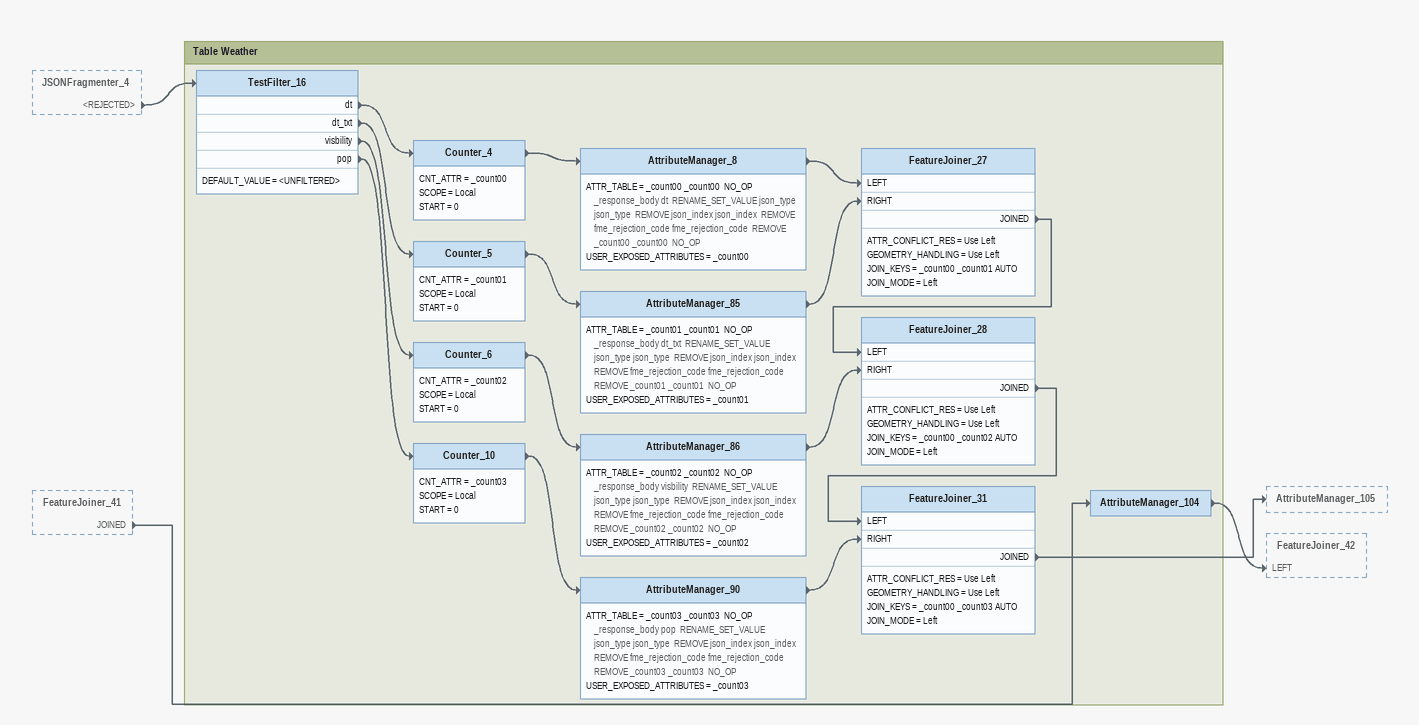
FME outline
JSONFragmenter_4 [outside]
    <REJECTED> -> TestFilter_16
FeatureJoiner_41 [outside]
    JOINED -> AttributeManager_104

Bookmark: Table Weather
AttributeManager_104
    -> FeatureJoiner_42 [LEFT]
TestFilter_16
    DEFAULT_VALUE = <UNFILTERED>
    dt -> Counter_4
    dt_txt -> Counter_5
    visbility -> Counter_6
    pop -> Counter_10
Counter_4
    CNT_ATTR = _count00
    SCOPE = Local
    START = 0
    -> AttributeManager_8
AttributeManager_8
    ATTR_TABLE = _count00 _count00  NO_OP _response_body dt  RENAME_SET_VALUE json_type json_type  REMOVE json_index json_index  REMOVE fme_rejection_code fme_rejection_code  REMOVE _count00 _count00  NO_OP
    USER_EXPOSED_ATTRIBUTES = _count00
    -> FeatureJoiner_27 [LEFT]
Counter_5
    CNT_ATTR = _count01
    SCOPE = Local
    START = 0
    -> AttributeManager_85
AttributeManager_85
    ATTR_TABLE = _count01 _count01  NO_OP _response_body dt_txt  RENAME_SET_VALUE json_type json_type  REMOVE json_index json_index  REMOVE fme_rejection_code fme_rejection_code  REMOVE _count01 _count01  NO_OP
    USER_EXPOSED_ATTRIBUTES = _count01
    -> FeatureJoiner_27 [RIGHT]
FeatureJoiner_27
    ATTR_CONFLICT_RES = Use Left
    GEOMETRY_HANDLING = Use Left
    JOIN_KEYS = _count00 _count01 AUTO
    JOIN_MODE = Left
    JOINED -> FeatureJoiner_28 [LEFT]
Counter_6
    CNT_ATTR = _count02
    SCOPE = Local
    START = 0
    -> AttributeManager_86
AttributeManager_86
    ATTR_TABLE = _count02 _count02  NO_OP _response_body visbility  RENAME_SET_VALUE json_type json_type  REMOVE json_index json_index  REMOVE fme_rejection_code fme_rejection_code  REMOVE _count02 _count02  NO_OP
    USER_EXPOSED_ATTRIBUTES = _count02
    -> FeatureJoiner_28 [RIGHT]
FeatureJoiner_28
    ATTR_CONFLICT_RES = Use Left
    GEOMETRY_HANDLING = Use Left
    JOIN_KEYS = _count00 _count02 AUTO
    JOIN_MODE = Left
    JOINED -> FeatureJoiner_31 [LEFT]
Counter_10
    CNT_ATTR = _count03
    SCOPE = Local
    START = 0
    -> AttributeManager_90
AttributeManager_90
    ATTR_TABLE = _count03 _count03  NO_OP _response_body pop  RENAME_SET_VALUE json_type json_type  REMOVE json_index json_index  REMOVE fme_rejection_code fme_rejection_code  REMOVE _count03 _count03  NO_OP
    USER_EXPOSED_ATTRIBUTES = _count03
    -> FeatureJoiner_31 [RIGHT]
FeatureJoiner_31
    ATTR_CONFLICT_RES = Use Left
    GEOMETRY_HANDLING = Use Left
    JOIN_KEYS = _count00 _count03 AUTO
    JOIN_MODE = Left
    JOINED -> AttributeManager_105
